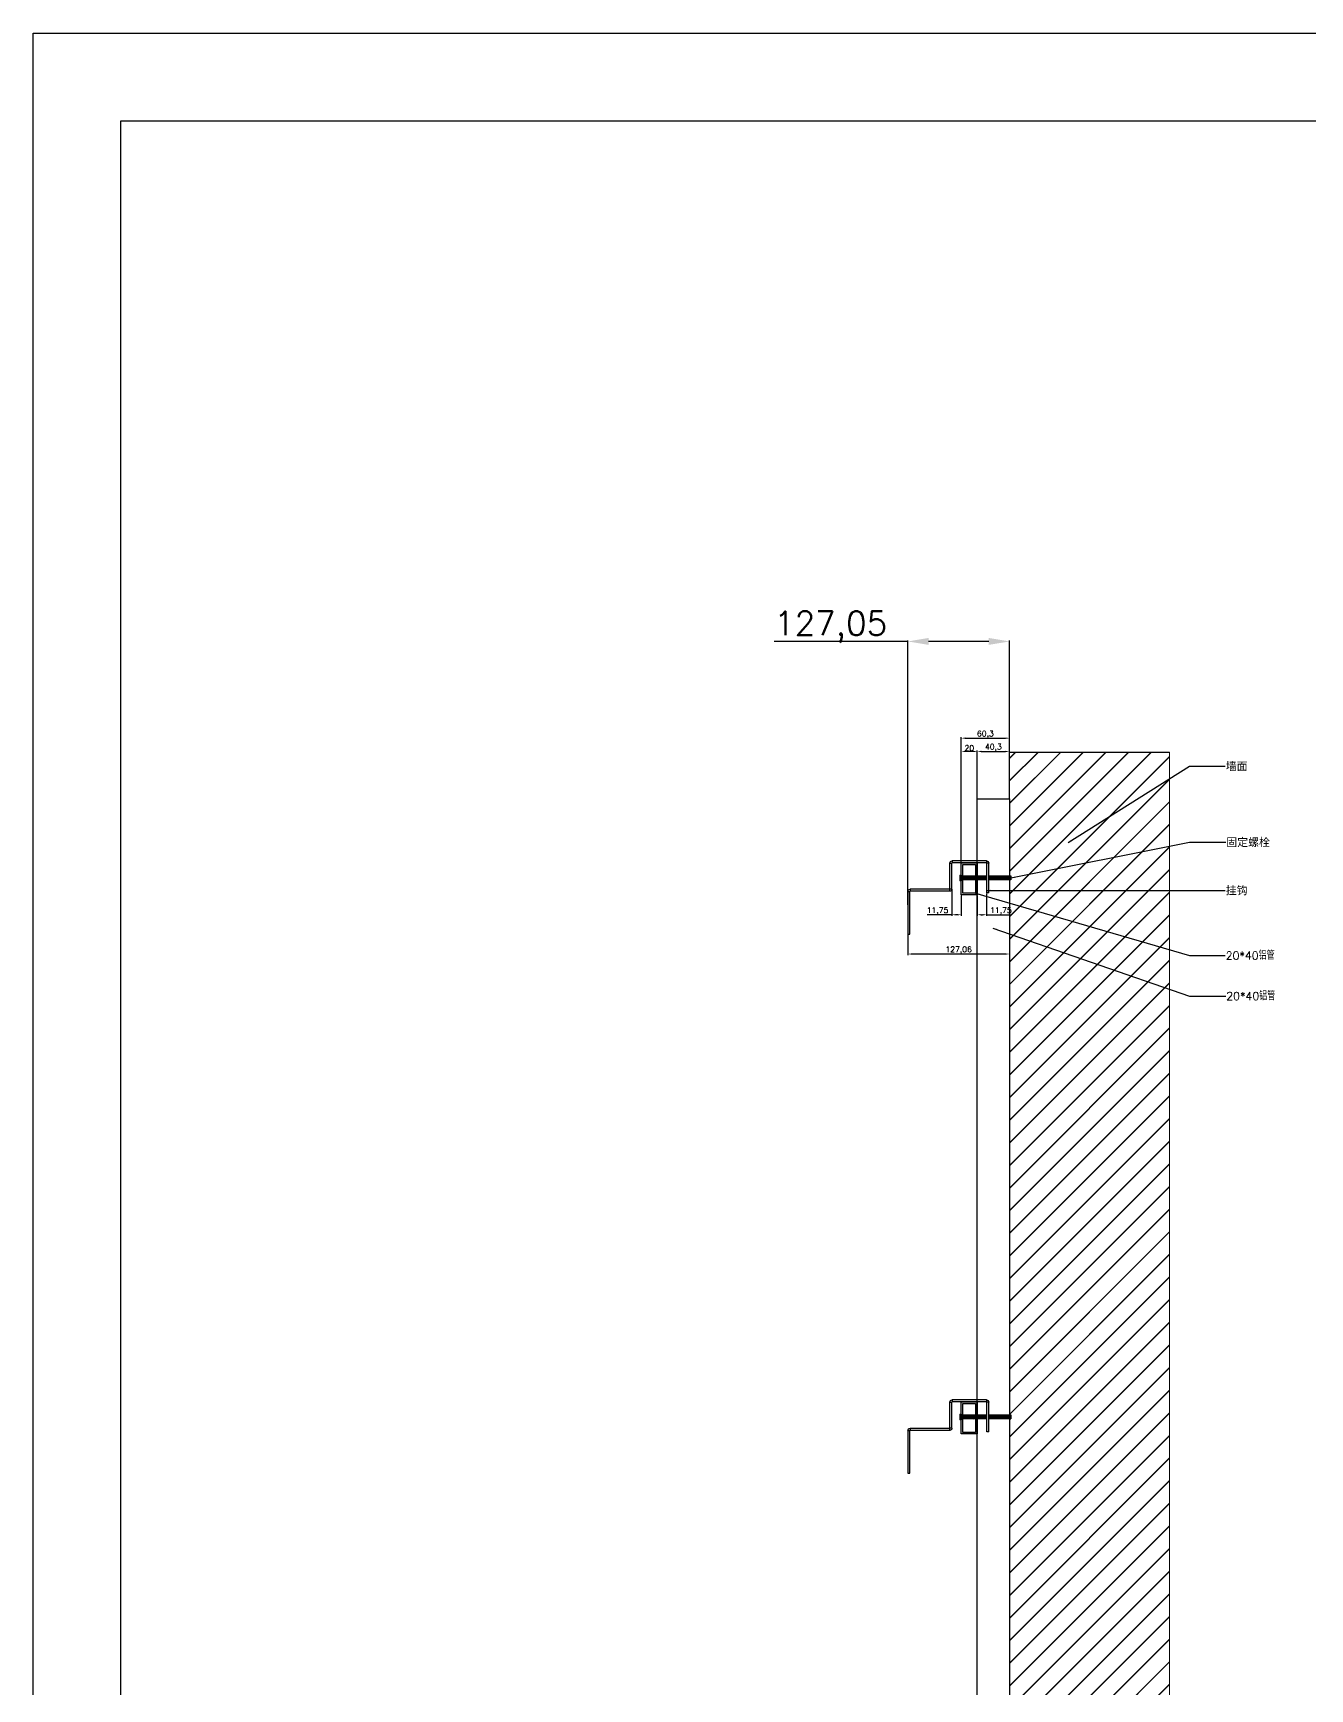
# Model space of a CAD drawing. Header units: millimetres. Extents: x -207 to 14821, y -6397 to 3639.
# Drawn here: x -207 to 1390, y -4190 to -2120 of the extents above; entities that cross this region are included whole.
import ezdxf

# ---------------------------------------------------------------- set-up
doc = ezdxf.new("R2010")
doc.units = ezdxf.units.MM
doc.layers.add('02___PRT_ALL_AXES', color=7, linetype='Continuous')
doc.layers.add('图框', color=7, linetype='Continuous')
doc.layers.add('dim（尺寸标注）', color=4, linetype='Continuous', lineweight=13)
doc.layers.add('粗实线', color=7, linetype='Continuous', lineweight=25)
doc.styles.get("Standard").update_dxf_attribs({"font": 'txt', "bigfont": 'gbcbig.shx'})
doc.dimstyles.new('ISO-25', dxfattribs={"dimtxt": 7, "dimasz": 5, "dimexe": 1.25, "dimexo": 0.625, "dimtad": 1, "dimtxsty": 'Standard', "dimcen": 2.5, "dimclrd": 4, "dimclre": 4, "dimclrt": 4, "dimadec": 0, "dimazin": 0, "dimtfac": 1, "dimtmove": 0, "dimatfit": 3, "dimfxl": 1, "dimarcsym": 0})

# ---------------------------------------------------------------- blocks, each defined once
blk = doc.blocks.new('hgdhgfdgdhgf')
at = {"color": 3, "linetype": 'Continuous'}
for p, q in [((-21743.6, 10461.8), (-21741.1, 10461.8)), ((-21743.6, 10424.5), (-21743.6, 10461.8)), ((-21741.1, 10424.5), (-21741.1, 10461.8)), ((-21740.9, 10464.5), (-21697.8, 10464.5)), ((-21740.9, 10464.5), (-21740.9, 10462)), ((-21740.9, 10462), (-21697.8, 10462)), ((-21697.8, 10464.5), (-21697.8, 10462)), ((-21695.1, 10461.8), (-21697.6, 10461.8)), ((-21697.6, 10429.2), (-21697.6, 10461.8)), ((-21695.1, 10429.2), (-21695.1, 10461.8)), ((-21743.6, 10424.5), (-21741.1, 10424.5)), ((-21697.6, 10429.2), (-21695.1, 10429.2)), ((-21694.9, 10429), (-21645.3, 10429)), ((-21694.9, 10426.5), (-21694.9, 10429)), ((-21694.9, 10426.5), (-21645.3, 10426.5)), ((-21645.3, 10429), (-21645.3, 10426.5)), ((-21642.6, 10426.3), (-21645.1, 10426.3)), ((-21645.1, 10373), (-21645.1, 10426.3))]:
    blk.add_line(p, q, dxfattribs=at)
for centre, radius, start, end in [((-21740.9, 10461.8), 2.7, 90, 180), ((-21740.9, 10461.8), 0.2, 90, 180), ((-21697.8, 10461.8), 2.7, 0, 90), ((-21697.8, 10461.8), 0.2, 0, 90), ((-21694.9, 10429.2), 2.7, 180, 270), ((-21694.9, 10429.2), 0.2, 180, 270), ((-21645.3, 10426.3), 2.7, 0, 90), ((-21645.3, 10426.3), 0.2, 0, 90)]:
    blk.add_arc(centre, radius, start, end, dxfattribs=at)
at = {"layer": '02___PRT_ALL_AXES', "color": 3, "linetype": 'Continuous'}
blk.add_line((-21642.6, 10373), (-21645.1, 10373), dxfattribs=at)
at = {"layer": '粗实线', "color": 3}
blk.add_line((-21642.6, 10426.3), (-21642.6, 10373), dxfattribs=at)
blk = doc.blocks.new('hgfdhhgh')
at = {"layer": '粗实线'}
for p in [(87.4, 302.1), (87.4, -371.6)]:
    blk.add_blockref('hgdhgfdgdhgf', p, dxfattribs=at)
blk = doc.blocks.new('gfsdgfgfsgg')
at = {"layer": '粗实线', "color": 1}
for p, q in [((-8243.3, 7890.3), (-8243.3, 7930.3)), ((-8243.3, 7930.3), (-8223.3, 7930.3)), ((-8241.3, 7892.3), (-8241.3, 7928.3)), ((-8241.3, 7928.3), (-8225.3, 7928.3)), ((-8225.3, 7928.3), (-8225.3, 7892.3)), ((-8223.3, 7930.3), (-8223.3, 7890.3)), ((-8223.3, 7890.3), (-8243.3, 7890.3)), ((-8225.3, 7892.3), (-8241.3, 7892.3))]:
    blk.add_line(p, q, dxfattribs=at)
blk = doc.blocks.new('*D54')
at = {"layer": 'Defpoints', "color": 0}
for p in [(886.9, -2880.6), (1014, -3018), (886.9, -3210.3)]:
    blk.add_point(p, dxfattribs=at)
at = {"layer": 'dim（尺寸标注）', "color": 4, "lineweight": -2}
for p, q in [((886.9, -2880.6), (719.7, -2880.6)), ((886.9, -3209.6), (886.9, -2879.3)), ((988, -2880.6), (912.9, -2880.6)), ((1014, -3017.4), (1014, -2879.3))]:
    blk.add_line(p, q, dxfattribs=at)
at = {"layer": 'dim（尺寸标注）', "color": 4}
for points in [[(912.9, -2876.2), (912.9, -2884.9), (886.9, -2880.6)], [(988, -2876.2), (988, -2884.9), (1014, -2880.6)]]:
    blk.add_solid(points, dxfattribs=at)
at = {"layer": 'dim（尺寸标注）', "color": 4, "lineweight": 13, "insert": (790.3, -2862.5), "char_height": 30, "attachment_point": 5}
blk.add_mtext('127,05', dxfattribs=at)
blk = doc.blocks.new('*D70')
at = {"color": 4, "lineweight": -2}
for p, q in [((953.7, -3156.7), (953.7, -3000.2)), ((1014, -3076.7), (1014, -3000.2)), ((958.7, -3001.5), (1009, -3001.5))]:
    blk.add_line(p, q, dxfattribs=at)
at = {"color": 4}
for points in [[(958.7, -3000.6), (958.7, -3002.3), (953.7, -3001.5)], [(1009, -3000.6), (1009, -3002.3), (1014, -3001.5)]]:
    blk.add_solid(points, dxfattribs=at)
at = {"layer": 'Defpoints', "color": 0}
for p in [(1014, -3001.5), (1014, -3077.3), (953.7, -3157.3)]:
    blk.add_point(p, dxfattribs=at)
at = {"color": 4, "insert": (983.8, -2996.8), "char_height": 7, "attachment_point": 5}
blk.add_mtext('60,3', dxfattribs=at)
blk = doc.blocks.new('*D56')
at = {"color": 4, "lineweight": -2}
for p, q in [((953.7, -3017.4), (953.7, -3016.8)), ((968.7, -3018), (958.7, -3018)), ((973.7, -3017.4), (973.7, -3016.8))]:
    blk.add_line(p, q, dxfattribs=at)
at = {"color": 4}
for points in [[(958.7, -3017.2), (958.7, -3018.9), (953.7, -3018)], [(968.7, -3017.2), (968.7, -3018.9), (973.7, -3018)]]:
    blk.add_solid(points, dxfattribs=at)
at = {"layer": 'Defpoints', "color": 0}
for p in [(953.7, -3018), (953.7, -3018), (973.7, -3018)]:
    blk.add_point(p, dxfattribs=at)
at = {"color": 4, "insert": (963.7, -3013.9), "char_height": 7, "attachment_point": 5}
blk.add_mtext('20', dxfattribs=at)
blk = doc.blocks.new('LL')
h = blk.add_hatch()
h.set_pattern_fill('JIS_LC_20A', color=256, scale=0.05, style=0)
h.paths.add_polyline_path([(2341.6, 2359.2), (2341.6, 2364.2), (2329.8, 2364.2), (2329.8, 2359.2)])
h.paths.add_polyline_path([(2311.8, 2364.2), (2311.8, 2359.2), (2327.8, 2359.2), (2327.8, 2364.2)])
h.paths.add_polyline_path([(2344.1, 2359.2), (2371.9, 2359.2), (2371.9, 2364.2), (2344.1, 2364.2)])
for p, q in [((2308.1, 2365.2), (2309.8, 2365.2)), ((2308.1, 2365.2), (2308.1, 2358.2)), ((2308.1, 2363), (2309.8, 2363)), ((2308.1, 2360.3), (2309.8, 2360.3)), ((2309.8, 2365.2), (2309.8, 2358.2)), ((2327.8, 2364.2), (2327.8, 2359.2)), ((2329.8, 2364.2), (2329.8, 2359.2)), ((2341.6, 2364.2), (2341.6, 2359.2)), ((2344.1, 2364.2), (2344.1, 2359.2)), ((2371.9, 2364.2), (2371.9, 2359.2)), ((2309.8, 2358.2), (2308.1, 2358.2))]:
    blk.add_line(p, q)
for points in [[(2311.8, 2364.2), (2327.8, 2364.2)], [(2311.8, 2359.2), (2311.8, 2364.2)], [(2327.8, 2359.2), (2311.8, 2359.2)], [(2329.8, 2364.2), (2341.6, 2364.2)], [(2341.6, 2359.2), (2329.8, 2359.2)], [(2344.1, 2364.2), (2371.9, 2364.2)], [(2371.9, 2359.2), (2344.1, 2359.2)]]:
    blk.add_lwpolyline(points)
blk = doc.blocks.new('*D75')
at = {"color": 4, "lineweight": -2}
for p, q in [((941.9, -3190.8), (941.9, -3223.4)), ((953.7, -3198), (953.7, -3223.4)), ((941.9, -3222.2), (911.2, -3222.2)), ((948.7, -3222.2), (946.9, -3222.2))]:
    blk.add_line(p, q, dxfattribs=at)
at = {"color": 4}
for points in [[(946.9, -3221.3), (946.9, -3223), (941.9, -3222.2)], [(948.7, -3221.3), (948.7, -3223), (953.7, -3222.2)]]:
    blk.add_solid(points, dxfattribs=at)
at = {"layer": 'Defpoints', "color": 0}
for p in [(941.9, -3190.1), (953.7, -3197.3), (941.9, -3222.2)]:
    blk.add_point(p, dxfattribs=at)
at = {"color": 4, "insert": (924, -3217.5), "char_height": 7, "attachment_point": 5}
blk.add_mtext('11,75', dxfattribs=at)
blk = doc.blocks.new('*D76')
at = {"color": 4, "lineweight": -2}
for p, q in [((886.9, -3247), (886.9, -3272.5)), ((1014, -3240.9), (1014, -3272.5)), ((891.9, -3271.2), (1009, -3271.2))]:
    blk.add_line(p, q, dxfattribs=at)
at = {"color": 4}
for points in [[(891.9, -3270.4), (891.9, -3272.1), (886.9, -3271.2)], [(1009, -3270.4), (1009, -3272.1), (1014, -3271.2)]]:
    blk.add_solid(points, dxfattribs=at)
at = {"layer": 'Defpoints', "color": 0}
for p in [(886.9, -3246.3), (1014, -3240.3), (1014, -3271.2)]:
    blk.add_point(p, dxfattribs=at)
at = {"color": 4, "insert": (950.4, -3266.5), "char_height": 7, "attachment_point": 5}
blk.add_mtext('127,06', dxfattribs=at)
blk = doc.blocks.new('*D77')
at = {"color": 4, "lineweight": -2}
for p, q in [((973.7, -3198), (973.7, -3223.4)), ((985.4, -3195.5), (985.4, -3223.4)), ((978.7, -3222.2), (980.4, -3222.2)), ((985.4, -3222.2), (1016.2, -3222.2))]:
    blk.add_line(p, q, dxfattribs=at)
at = {"color": 4}
for points in [[(978.7, -3221.3), (978.7, -3223), (973.7, -3222.2)], [(980.4, -3221.3), (980.4, -3223), (985.4, -3222.2)]]:
    blk.add_solid(points, dxfattribs=at)
at = {"layer": 'Defpoints', "color": 0}
for p in [(973.7, -3197.3), (985.4, -3194.8), (985.4, -3222.2)]:
    blk.add_point(p, dxfattribs=at)
at = {"color": 4, "insert": (1003.3, -3217.5), "char_height": 7, "attachment_point": 5}
blk.add_mtext('11,75', dxfattribs=at)
blk = doc.blocks.new('*D83')
at = {"color": 4, "lineweight": -2}
for p, q in [((973.7, -3076.7), (973.7, -3016.8)), ((978.7, -3018), (1009, -3018)), ((1014, -3076.1), (1014, -3016.8))]:
    blk.add_line(p, q, dxfattribs=at)
at = {"color": 4}
for points in [[(978.7, -3017.2), (978.7, -3018.9), (973.7, -3018)], [(1009, -3017.2), (1009, -3018.9), (1014, -3018)]]:
    blk.add_solid(points, dxfattribs=at)
at = {"layer": 'Defpoints', "color": 0}
for p in [(1014, -3018), (973.7, -3077.3), (1014, -3076.7)]:
    blk.add_point(p, dxfattribs=at)
at = {"color": 4, "insert": (993.8, -3013.3), "char_height": 7, "attachment_point": 5}
blk.add_mtext('40,3', dxfattribs=at)
blk = doc.blocks.new('TK')
at = {"layer": '图框'}
blk.add_lwpolyline([(7176.7, -904.8), (1128.7, -904.8), (1128.7, 3372), (7176.7, 3372), (7176.7, -904.8)], dxfattribs=at)
blk.add_lwpolyline([(7067, -795), (1238.5, -795), (1238.5, 3262.2), (7067, 3262.2)], close=True, dxfattribs=at)

msp = doc.modelspace()

# ---------------------------------------------------------------- hatches: boundary and pattern name
h = msp.add_hatch()
h.set_pattern_fill('JIS_LC_20', color=256, style=0)
h.set_pattern_definition([(45, (-1356.184, -5537.844), (-14.14214, 14.14214), []), (45, (-1355.784, -5537.844), (-14.14214, 14.14214), [])])
h.paths.add_polyline_path([(1213.953, -3018.847), (1013.953, -3018.847), (1013.953, -5496.007), (1213.953, -5496.007)])

# ---------------------------------------------------------------- linework, layer by layer
msp.add_line((1013.953, -3018.847), (1213.953, -3018.847))
at = {"color": 2}
for p, q in [((973.653, -3077.337), (1013.963, -3077.337)), ((973.653, -5028.617), (973.653, -3077.337)), ((1013.963, -3077.337), (1013.952, -5028.617))]:
    msp.add_line(p, q, dxfattribs=at)
at = {"layer": '粗实线', "lineweight": 13}
for p, q in [((1013.953, -5496.007), (1013.953, -3018.847)), ((1213.953, -5496.007), (1213.953, -3018.847)), ((973.653, -4948.617), (973.653, -3157.337))]:
    msp.add_line(p, q, dxfattribs=at)

# ---------------------------------------------------------------- block references
for name, p in [('TK', (-1335.535, -5492.315)), ('LL', (-1356.184, -5537.844)), ('LL', (-1356.184, -6211.544))]:
    msp.add_blockref(name, p)
at = {"layer": '粗实线', "lineweight": 13, "xscale": -1}
msp.add_blockref('hgfdhhgh', (-20668.253, -13921.462), dxfattribs=at)
at = {"layer": '粗实线', "lineweight": 13}
for p in [(9196.938, -11087.67), (9196.938, -11761.37)]:
    msp.add_blockref('gfsdgfgfsgg', p, dxfattribs=at)

# ---------------------------------------------------------------- texts
at = {"color": 4, "char_height": 10, "attachment_point": 1}
for s, insert in [('{\\fSTSong|b0|i0|c134|p2;墙面}', (1284.378, -3031.583)), ('{\\fSimSun|b0|i0|c134|p2;固定螺栓}', (1285.003, -3126.525)), ('{\\fSimSun|b0|i0|c134|p2;挂钩}', (1284.378, -3186.748)), ('20*40铝管', (1284.378, -3268.217)), ('20*40铝管', (1285.003, -3318.805))]:
    msp.add_mtext(s, dxfattribs=dict(at, insert=insert))

# ---------------------------------------------------------------- dimensions: what is measured, and where the dimension line sits
at = {"color": 4}
for base, p1, p2, picture, middle in [((1013.953, -3001.477), (953.653, -3157.337), (1013.953, -3077.337), '*D70', (983.803, -2996.769)), ((953.653, -3018.02), (973.653, -3018.02), (953.653, -3018.02), '*D56', (963.653, -3013.895))]:
    dim = msp.add_linear_dim(base=base, p1=p1, p2=p2, dimstyle='ISO-25', dxfattribs=at)
    dim.commit()
    dim.dimension.update_dxf_attribs({"geometry": picture, "text_midpoint": middle})
for base, p1, p2, picture, middle in [((1013.953, -3018.02), (973.653, -3077.337), (1013.953, -3076.712), '*D83', (993.803, -3013.311)), ((941.903, -3222.174), (953.653, -3197.337), (941.903, -3190.137), '*D75', (924.028, -3217.466)), ((985.403, -3222.174), (973.653, -3197.337), (985.403, -3194.837), '*D77', (1003.278, -3217.466)), ((1013.962, -3271.22), (886.903, -3246.337), (1013.962, -3240.263), '*D76', (950.432, -3266.512))]:
    dim = msp.add_linear_dim(base=base, p1=p1, p2=p2, dimstyle='ISO-25')
    dim.commit()
    dim.dimension.update_dxf_attribs({"geometry": picture, "text_midpoint": middle})
at = {"layer": 'dim（尺寸标注）', "lineweight": 13}
dim = msp.add_linear_dim(base=(886.903, -2880.578), p1=(1013.953, -3018.02), p2=(886.903, -3210.271), dimstyle='ISO-25', override={"dimscale": 1, "dimtxt": 30, "dimasz": 26, "dimcen": 0, "dimfxl": 0.05}, dxfattribs=at)
dim.commit()
dim.dimension.update_dxf_attribs({"geometry": '*D54', "text_midpoint": (790.278, -2862.453)})

# ---------------------------------------------------------------- leaders
at = {"annotation_type": 0, "has_hookline": 1, "hookline_direction": 0}
for points, text_width in [([(1087.292, -3131.904), (1238.901, -3036.583), (1283.753, -3036.583)], 27.43), ([(1015.748, -3176.187), (1238.901, -3131.525), (1284.378, -3131.525)], 54.749), ([(971.653, -3195.337), (1238.901, -3273.217), (1283.753, -3273.217)], 74.488), ([(985.903, -3191.748), (1238.901, -3191.748), (1283.753, -3191.748)], 27.263), ([(993.297, -3238.993), (1238.901, -3323.805), (1284.378, -3323.805)], 74.488)]:
    msp.add_leader(points, dimstyle='ISO-25', override={"dimgap": 0.625, "dimtad": 0}, dxfattribs=dict(at, text_width=text_width))

doc.saveas('drawing.dxf')
